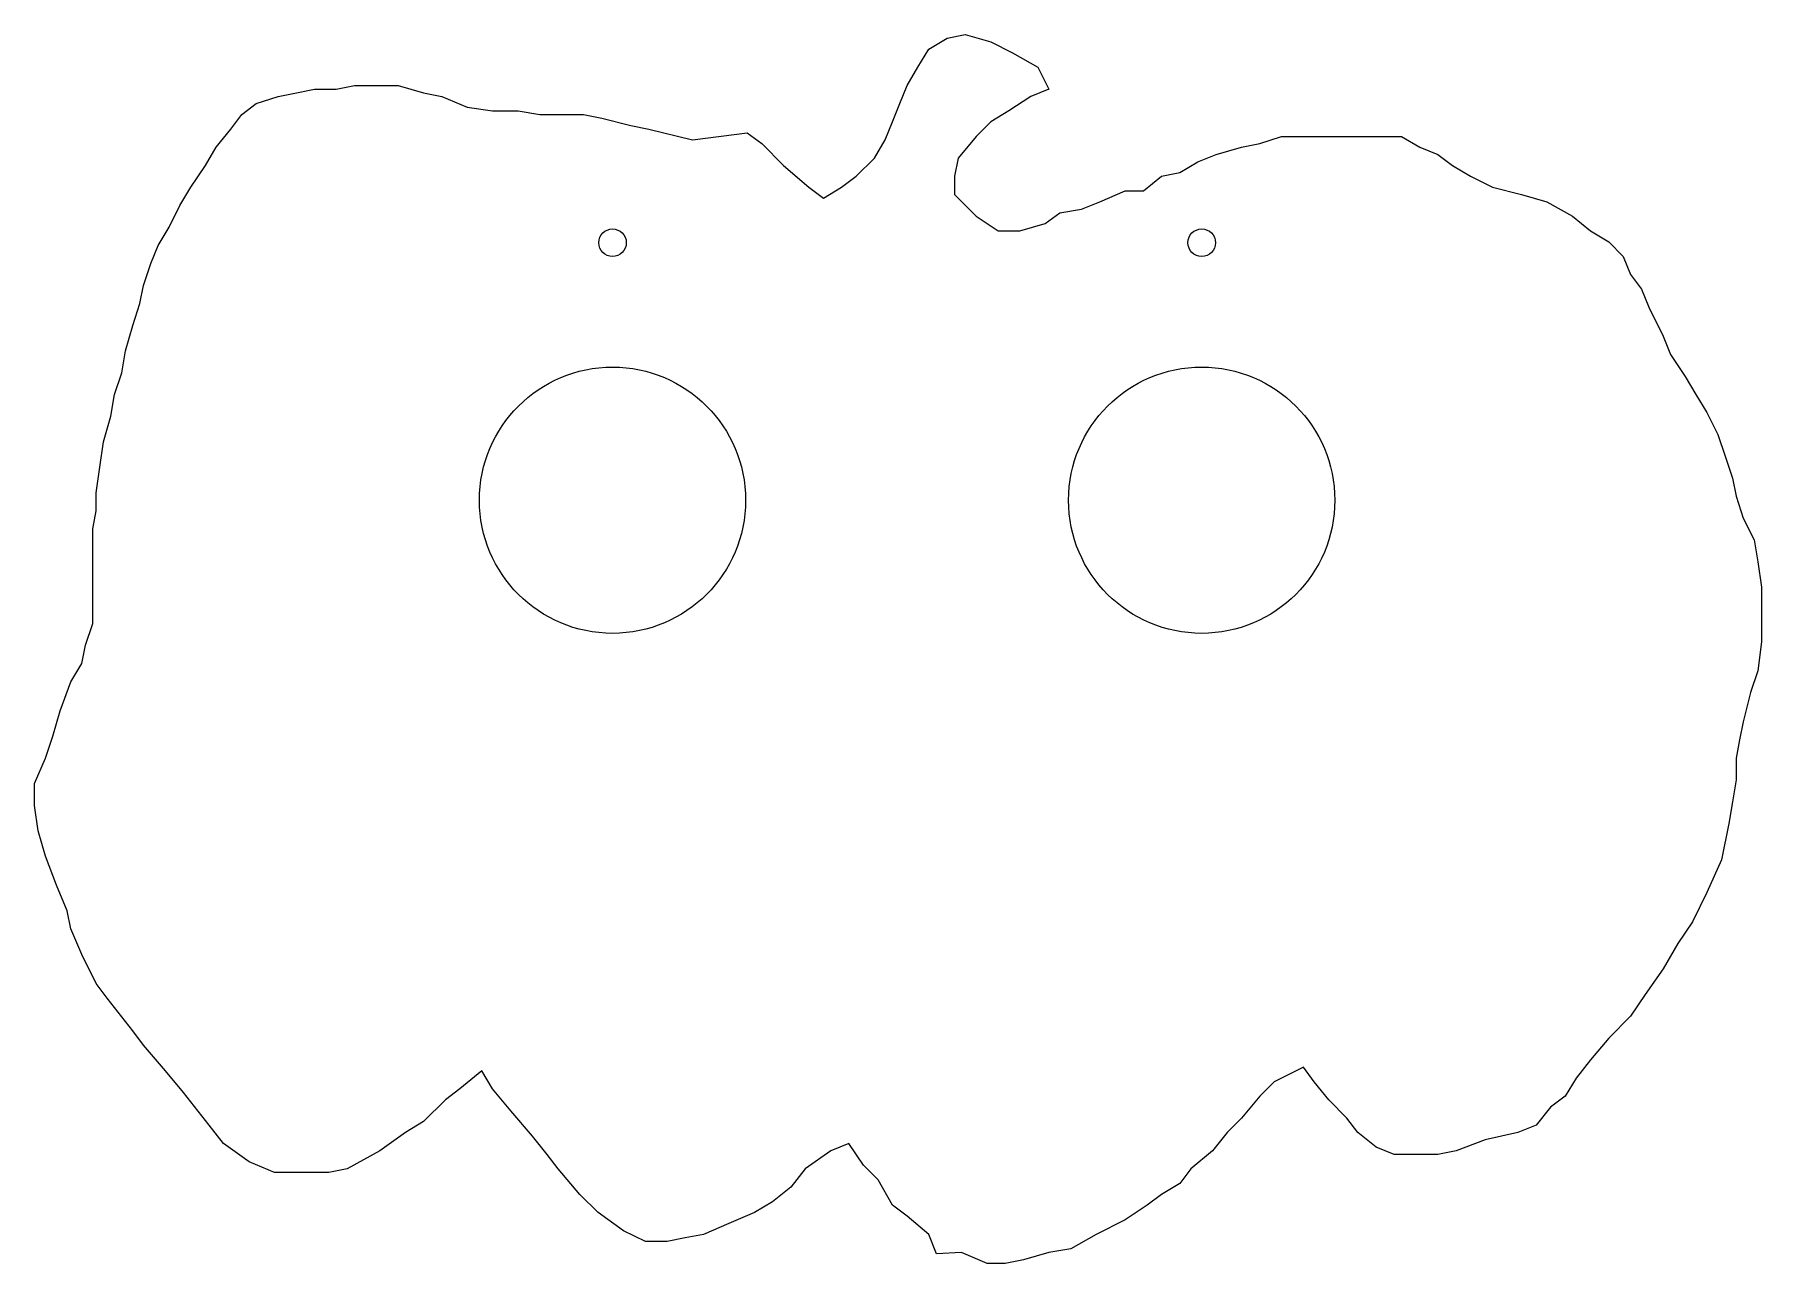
# Model space of a CAD drawing. Header units: millimetres. Extents: x 5 to 200, y 2 to 140.
import ezdxf

# ---------------------------------------------------------------- set-up
doc = ezdxf.new("R2010")
doc.units = ezdxf.units.MM
doc.layers.add('cut2', color=3, linetype='Continuous')

msp = doc.modelspace()

# ---------------------------------------------------------------- linework, layer by layer
at = {"layer": 'cut2'}
for p, q in [((108.01, 139.91), (110.06, 140.32)), ((110.06, 140.32), (112.93, 139.5)), ((104.73, 136.64), (105.96, 138.68)), ((105.96, 138.68), (108.01, 139.91)), ((112.93, 139.5), (115.38, 138.27)), ((115.38, 138.27), (118.25, 136.64)), ((103.5, 134.59), (104.73, 136.64)), ((118.25, 136.64), (119.48, 134.18)), ((39.18, 134.18), (41.23, 134.59)), ((41.23, 134.59), (44.1, 134.59)), ((44.1, 134.59), (46.15, 134.59)), ((46.15, 134.59), (49.02, 133.77)), ((102.68, 132.54), (103.5, 134.59)), ((28.53, 131.31), (30.17, 132.54)), ((30.17, 132.54), (32.63, 133.36)), ((32.63, 133.36), (34.68, 133.77)), ((34.68, 133.77), (36.72, 134.18)), ((36.72, 134.18), (39.18, 134.18)), ((49.02, 133.77), (51.06, 133.36)), ((51.06, 133.36), (53.93, 132.13)), ((101.86, 130.49), (102.68, 132.54)), ((117.43, 133.36), (114.97, 131.72)), ((119.48, 134.18), (117.43, 133.36)), ((27.3, 129.67), (28.53, 131.31)), ((53.93, 132.13), (56.8, 131.72)), ((56.8, 131.72), (59.67, 131.72)), ((59.67, 131.72), (62.13, 131.31)), ((62.13, 131.31), (64.99, 131.31)), ((64.99, 131.31), (67.04, 131.31)), ((67.04, 131.31), (69.09, 130.9)), ((69.09, 130.9), (72.37, 130.08)), ((101.04, 128.44), (101.86, 130.49)), ((112.93, 130.49), (111.29, 128.85)), ((114.97, 131.72), (112.93, 130.49)), ((25.66, 127.62), (27.3, 129.67)), ((72.37, 130.08), (74.42, 129.67)), ((74.42, 129.67), (79.33, 128.44)), ((79.33, 128.44), (85.48, 129.26)), ((85.48, 129.26), (87.12, 128.03)), ((99.82, 126.39), (101.04, 128.44)), ((111.29, 128.85), (109.24, 126.39)), ((143.24, 128.03), (145.7, 128.85)), ((145.7, 128.85), (147.75, 128.85)), ((147.75, 128.85), (149.8, 128.85)), ((149.8, 128.85), (152.26, 128.85)), ((152.26, 128.85), (154.71, 128.85)), ((154.71, 128.85), (157.17, 128.85)), ((157.17, 128.85), (159.22, 128.85)), ((159.22, 128.85), (161.27, 127.62)), ((24.43, 125.57), (25.66, 127.62)), ((87.12, 128.03), (89.57, 125.57)), ((136.28, 125.98), (138.33, 126.8)), ((138.33, 126.8), (141.19, 127.62)), ((141.19, 127.62), (143.24, 128.03)), ((161.27, 127.62), (163.32, 126.8)), ((163.32, 126.8), (164.96, 125.57)), ((22.8, 123.12), (24.43, 125.57)), ((89.57, 125.57), (92.44, 123.12)), ((97.77, 124.35), (99.82, 126.39)), ((109.24, 126.39), (108.83, 124.35)), ((132.18, 124.35), (134.23, 124.76)), ((134.23, 124.76), (136.28, 125.98)), ((164.96, 125.57), (167, 124.35)), ((21.57, 121.07), (22.8, 123.12)), ((92.44, 123.12), (94.08, 121.89)), ((94.08, 121.89), (96.13, 123.12)), ((96.13, 123.12), (97.77, 124.35)), ((108.83, 124.35), (108.83, 122.3)), ((125.22, 121.48), (128.08, 122.71)), ((128.08, 122.71), (130.13, 122.71)), ((130.13, 122.71), (132.18, 124.35)), ((167, 124.35), (169.46, 123.12)), ((169.46, 123.12), (172.74, 122.3)), ((20.34, 118.61), (21.57, 121.07)), ((108.83, 122.3), (111.29, 119.84)), ((120.71, 120.25), (123.17, 120.66)), ((123.17, 120.66), (125.22, 121.48)), ((172.74, 122.3), (175.61, 121.48)), ((175.61, 121.48), (178.47, 119.84)), ((111.29, 119.84), (113.75, 118.2)), ((116.2, 118.2), (119.07, 119.02)), ((119.07, 119.02), (120.71, 120.25)), ((178.47, 119.84), (180.52, 118.2)), ((19.11, 116.56), (20.34, 118.61)), ((113.75, 118.2), (116.2, 118.2)), ((180.52, 118.2), (182.57, 116.97)), ((182.57, 116.97), (184.21, 115.33)), ((18.29, 114.51), (19.11, 116.56)), ((184.21, 115.33), (185.03, 113.28)), ((17.47, 112.05), (18.29, 114.51)), ((185.03, 113.28), (186.26, 111.65)), ((17.06, 110.01), (17.47, 112.05)), ((186.26, 111.65), (187.08, 109.6)), ((16.24, 107.55), (17.06, 110.01)), ((187.08, 109.6), (188.72, 106.32)), ((15.42, 104.68), (16.24, 107.55)), ((188.72, 106.32), (189.54, 104.27)), ((15.01, 102.22), (15.42, 104.68)), ((189.54, 104.27), (191.18, 101.81)), ((14.19, 99.76), (15.01, 102.22)), ((191.18, 101.81), (192.4, 99.76)), ((13.78, 97.31), (14.19, 99.76)), ((192.4, 99.76), (193.63, 97.72)), ((12.96, 94.44), (13.78, 97.31)), ((193.63, 97.72), (194.86, 95.26)), ((12.55, 91.57), (12.96, 94.44)), ((194.86, 95.26), (195.68, 92.8)), ((12.14, 88.7), (12.55, 91.57)), ((195.68, 92.8), (196.5, 90.34)), ((196.5, 90.34), (196.91, 88.29)), ((12.14, 86.65), (12.14, 88.7)), ((196.91, 88.29), (197.73, 85.84)), ((11.73, 84.61), (12.14, 86.65)), ((197.73, 85.84), (198.96, 83.38)), ((11.73, 82.15), (11.73, 84.61)), ((11.73, 80.1), (11.73, 82.15)), ((198.96, 83.38), (199.37, 80.92)), ((11.73, 76.82), (11.73, 80.1)), ((199.37, 80.92), (199.78, 78.05)), ((199.78, 78.05), (199.78, 74.77)), ((11.73, 73.95), (11.73, 76.82)), ((10.91, 71.5), (11.73, 73.95)), ((199.78, 74.77), (199.78, 71.91)), ((10.51, 69.45), (10.91, 71.5)), ((199.78, 71.91), (199.37, 68.63)), ((9.28, 67.4), (10.51, 69.45)), ((199.37, 68.63), (198.55, 66.17)), ((8.05, 64.12), (9.28, 67.4)), ((198.55, 66.17), (197.73, 62.89)), ((7.23, 61.25), (8.05, 64.12)), ((197.73, 62.89), (197.32, 60.84)), ((6.41, 58.8), (7.23, 61.25)), ((197.32, 60.84), (196.91, 58.8)), ((5.18, 55.93), (6.41, 58.8)), ((196.91, 58.8), (196.91, 56.34)), ((5.18, 53.47), (5.18, 55.93)), ((196.91, 56.34), (196.5, 53.88)), ((5.59, 50.6), (5.18, 53.47)), ((196.5, 53.88), (196.09, 51.42)), ((6.41, 47.73), (5.59, 50.6)), ((196.09, 51.42), (195.27, 47.33)), ((7.64, 44.46), (6.41, 47.73)), ((195.27, 47.33), (193.63, 43.64)), ((8.87, 41.59), (7.64, 44.46)), ((193.63, 43.64), (191.99, 40.36)), ((9.28, 39.54), (8.87, 41.59)), ((10.51, 36.67), (9.28, 39.54)), ((191.99, 40.36), (190.36, 37.9)), ((190.36, 37.9), (188.72, 35.03)), ((12.14, 33.4), (10.51, 36.67)), ((188.72, 35.03), (186.67, 32.17)), ((13.37, 31.76), (12.14, 33.4)), ((16.24, 28.07), (13.37, 31.76)), ((186.67, 32.17), (185.03, 29.71)), ((185.03, 29.71), (182.57, 27.25)), ((17.47, 26.43), (16.24, 28.07)), ((182.57, 27.25), (180.52, 24.79)), ((19.93, 23.56), (17.47, 26.43)), ((21.98, 21.11), (19.93, 23.56)), ((55.57, 23.56), (53.11, 21.52)), ((56.8, 21.52), (55.57, 23.56)), ((148.16, 23.97), (144.88, 22.33)), ((149.39, 22.33), (148.16, 23.97)), ((180.52, 24.79), (178.88, 22.74)), ((53.11, 21.52), (51.47, 20.29)), ((58.85, 19.06), (56.8, 21.52)), ((144.88, 22.33), (143.24, 20.7)), ((151.03, 20.29), (149.39, 22.33)), ((178.88, 22.74), (177.66, 20.7)), ((24.84, 17.42), (21.98, 21.11)), ((51.47, 20.29), (49.02, 17.83)), ((143.24, 20.7), (141.19, 18.24)), ((153.07, 18.24), (151.03, 20.29)), ((176.02, 19.47), (174.38, 17.42)), ((177.66, 20.7), (176.02, 19.47)), ((49.02, 17.83), (46.97, 16.6)), ((61.31, 16.19), (58.85, 19.06)), ((141.19, 18.24), (139.56, 16.6)), ((154.3, 16.6), (153.07, 18.24)), ((26.48, 15.37), (24.84, 17.42)), ((46.97, 16.6), (44.1, 14.55)), ((62.94, 14.14), (61.31, 16.19)), ((139.56, 16.6), (137.92, 14.55)), ((156.35, 14.96), (154.3, 16.6)), ((168.64, 15.78), (165.37, 14.55)), ((172.33, 16.6), (168.64, 15.78)), ((174.38, 17.42), (172.33, 16.6)), ((29.35, 13.32), (26.48, 15.37)), ((44.1, 14.55), (40.41, 12.5)), ((64.17, 12.5), (62.94, 14.14)), ((94.9, 14.55), (92.03, 12.5)), ((96.95, 15.37), (94.9, 14.55)), ((98.59, 12.91), (96.95, 15.37)), ((137.92, 14.55), (135.46, 12.5)), ((158.4, 14.14), (156.35, 14.96)), ((160.86, 14.14), (158.4, 14.14)), ((163.32, 14.14), (160.86, 14.14)), ((165.37, 14.55), (163.32, 14.14)), ((32.22, 12.09), (29.35, 13.32)), ((35.91, 12.09), (32.22, 12.09)), ((38.36, 12.09), (35.91, 12.09)), ((40.41, 12.5), (38.36, 12.09)), ((66.63, 9.63), (64.17, 12.5)), ((92.03, 12.5), (90.39, 10.45)), ((100.23, 11.27), (98.59, 12.91)), ((135.46, 12.5), (134.23, 10.86)), ((90.39, 10.45), (88.34, 8.81)), ((101.86, 8.41), (100.23, 11.27)), ((134.23, 10.86), (132.18, 9.63)), ((68.68, 7.59), (66.63, 9.63)), ((88.34, 8.81), (86.3, 7.59)), ((103.5, 7.18), (101.86, 8.41)), ((130.54, 8.41), (128.08, 6.77)), ((132.18, 9.63), (130.54, 8.41)), ((71.55, 5.54), (68.68, 7.59)), ((83.43, 6.36), (80.56, 5.13)), ((86.3, 7.59), (83.43, 6.36)), ((105.96, 5.13), (103.5, 7.18)), ((128.08, 6.77), (124.81, 5.13)), ((74.01, 4.31), (71.55, 5.54)), ((76.46, 4.31), (74.01, 4.31)), ((78.51, 4.72), (76.46, 4.31)), ((80.56, 5.13), (78.51, 4.72)), ((106.83, 2.93), (105.96, 5.13)), ((124.81, 5.13), (121.94, 3.49)), ((109.65, 3.08), (106.83, 2.93)), ((112.52, 1.85), (109.65, 3.08)), ((116.61, 2.26), (114.56, 1.85)), ((119.48, 3.08), (116.61, 2.26)), ((121.94, 3.49), (119.48, 3.08)), ((114.56, 1.85), (112.52, 1.85))]:
    msp.add_line(p, q, dxfattribs=at)
for centre, radius in [((70.31, 116.87), 1.55), ((136.7, 116.87), 1.55), ((70.31, 87.85), 15), ((136.7, 87.85), 15)]:
    msp.add_circle(centre, radius, dxfattribs=at)

doc.saveas('drawing.dxf')
